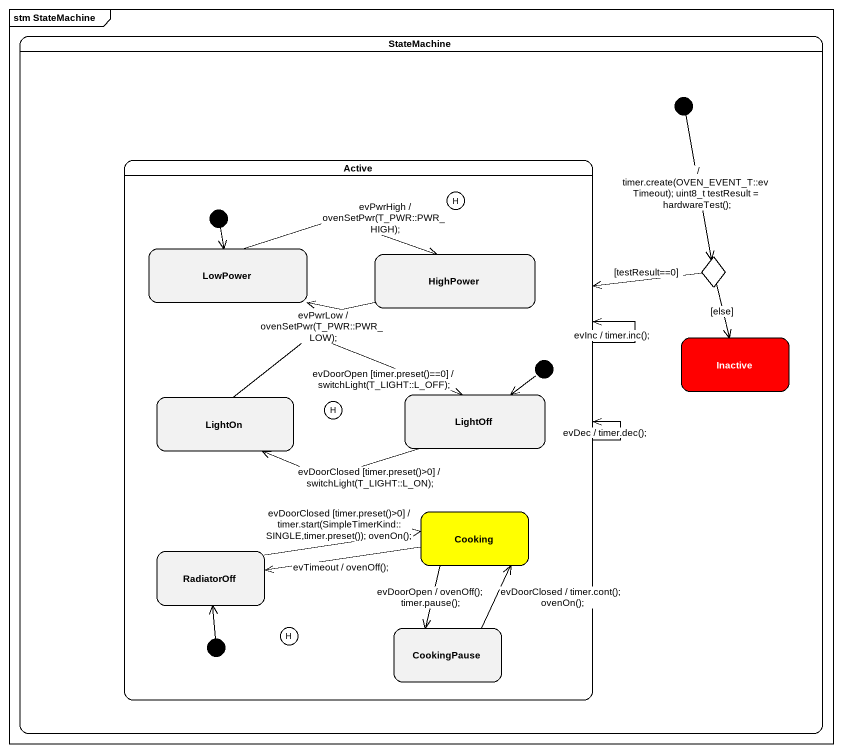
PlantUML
@startuml
mainframe stm StateMachine
hide empty description
state StateMachine {
  state Active {
    state history1 <<history>>
    state initial2 <<start>>
    state LowPower
    state HighPower
    state initial3 <<start>>
    state LightOn
    state history2 <<history>>
    state LightOff
    state Cooking #FFFF00
    state RadiatorOff
    state initial4 <<start>>
    state history3 <<history>>
    state CookingPause
  }
  state choice1 <<choice>>
  state Inactive #FF0000
  [*] --> choice1 : / timer.create(OVEN_EVENT_T::evTimeout); uint8_t testResult = hardwareTest();
}
Active --> Active : evInc / timer.inc();
Active --> Active : evDec / timer.dec();
initial2 --> LowPower
LowPower -right-> HighPower : evPwrHigh / ovenSetPwr(T_PWR::PWR_HIGH);
HighPower -left-> LowPower : evPwrLow / ovenSetPwr(T_PWR::PWR_LOW);
choice1 -left-> Active : [testResult==0]
choice1 --> Inactive : [else]
initial3 --> LightOff
LightOn -right-> LightOff : evDoorOpen [timer.preset()==0] / switchLight(T_LIGHT::L_OFF);
LightOff -left-> LightOn : evDoorClosed [timer.preset()>0] / switchLight(T_LIGHT::L_ON);
Cooking -left-> RadiatorOff : evTimeout / ovenOff();
Cooking --> CookingPause : evDoorOpen / ovenOff(); timer.pause();
RadiatorOff -right-> Cooking : evDoorClosed [timer.preset()>0] / timer.start(SimpleTimerKind::SINGLE,timer.preset()); ovenOn();
initial4 -up-> RadiatorOff
CookingPause -up-> Cooking : evDoorClosed / timer.cont(); ovenOn();
@enduml
